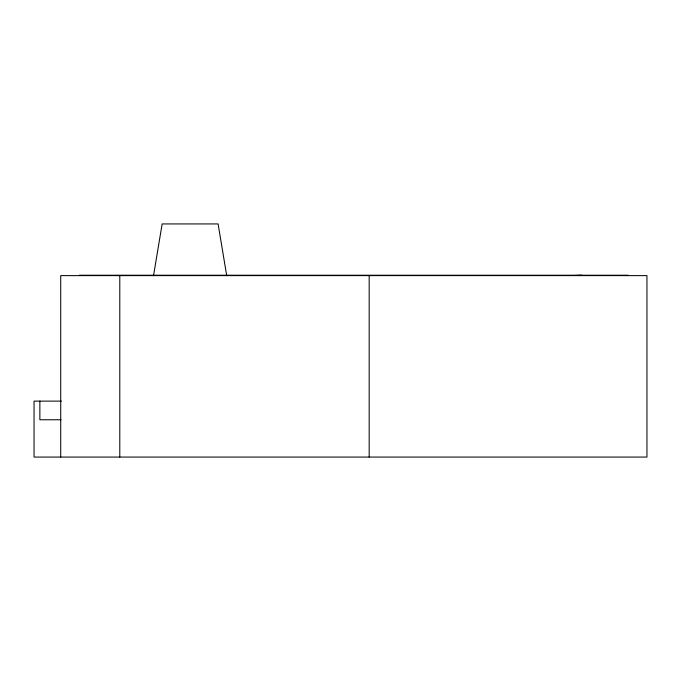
<?xml version="1.0" encoding="UTF-8"?>
<svg xmlns="http://www.w3.org/2000/svg" width="681" height="681" viewBox="0 0 681 681"><rect width="100%" height="100%" fill="white"/><g stroke="black" fill="none" stroke-linecap="round" stroke-linejoin="round"><path stroke-width="1.02" d="M153.506 275.737L162.146 223.93L218.099 223.93L226.73 275.737M574.594 275.473L581.651 275.218M79.388 275.218L628.282 275.226M61.358 401.118L34.05 401.118L34.05 457.07L646.95 457.07L646.95 275.618L60.72 275.618L60.72 457.07M61.026 419.768L39.864 419.768L39.864 401.118M369.179 275.618L369.179 457.07M119.788 275.618L119.788 457.07"/></g></svg>
